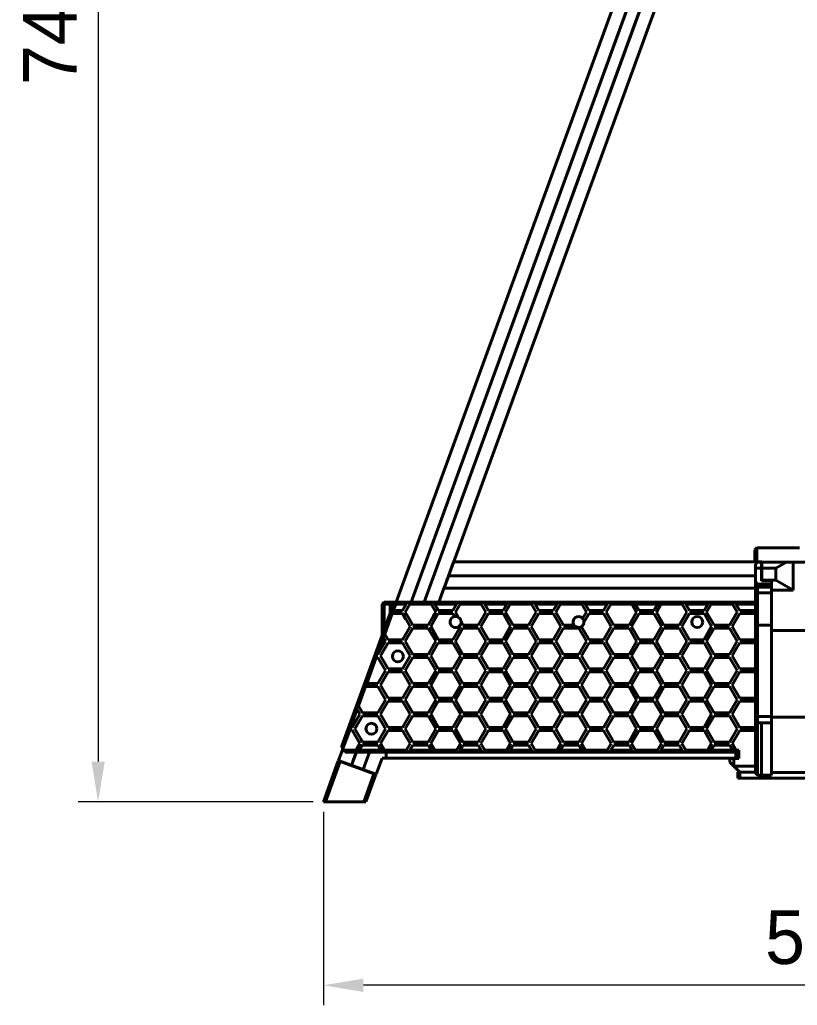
# Model space of a CAD drawing. Header units: millimetres. Extents: x 15 to 415, y 5 to 292.
# Drawn here: x 256.7 to 305.2, y 167.4 to 228.9 of the extents above; entities that cross this region are included whole.
import ezdxf

# ---------------------------------------------------------------- set-up
doc = ezdxf.new("R2010")
doc.units = ezdxf.units.MM
doc.layers.add('Annotations', color=7, linetype='Continuous')
doc.layers.add('Geometries', color=7, linetype='Continuous')
doc.styles.add('Shapr3', font='txt', dxfattribs={"height": 3.3495})
doc.dimstyles.new('ISO-25', dxfattribs={"dimtxt": 2.5, "dimasz": 2.5, "dimexe": 1.25, "dimexo": 0.625, "dimtad": 1, "dimtxsty": 'Standard', "dimcen": 2.5, "dimadec": 0, "dimazin": 0, "dimtfac": 1, "dimtmove": 0, "dimatfit": 3, "dimfxl": 1, "dimarcsym": 0})

# ---------------------------------------------------------------- blocks, each defined once
blk = doc.blocks.new('*D3')
at = {"layer": 'Annotations', "color": 0, "linetype": 'Continuous', "lineweight": 15}
for p, q in [((275.625, 179.463), (275.625, 167.373)), ((345.129, 179.463), (345.129, 167.373)), ((342.629, 168.623), (278.125, 168.623))]:
    blk.add_line(p, q, dxfattribs=at)
at = {"layer": 'Annotations', "color": 0}
for points in [[(278.125, 169.04), (278.125, 168.206), (275.625, 168.623)], [(342.629, 168.206), (342.629, 169.04), (345.129, 168.623)]]:
    blk.add_solid(points, dxfattribs=at)
at = {"layer": 'Defpoints', "color": 0}
for p in [(275.625, 180.088), (345.129, 180.088), (275.625, 168.623)]:
    blk.add_point(p, dxfattribs=at)
at = {"layer": 'Annotations', "color": 0, "lineweight": 15, "insert": (310.039, 171.317), "char_height": 3.3495, "attachment_point": 5, "style": 'Shapr3'}
blk.add_mtext('\\A1;556,03', dxfattribs=at)
blk = doc.blocks.new('*D6')
at = {"layer": 'Annotations', "color": 0, "linetype": 'Continuous', "lineweight": 15}
for p, q in [((307.52, 273.412), (260.321, 273.412)), ((261.571, 270.912), (261.571, 182.588)), ((275, 180.088), (260.321, 180.088))]:
    blk.add_line(p, q, dxfattribs=at)
at = {"layer": 'Annotations', "color": 0}
for points in [[(261.988, 270.912), (261.154, 270.912), (261.571, 273.412)], [(261.154, 182.588), (261.988, 182.588), (261.571, 180.088)]]:
    blk.add_solid(points, dxfattribs=at)
at = {"layer": 'Defpoints', "color": 0}
for p in [(308.145, 273.412), (261.571, 180.088), (275.625, 180.088)]:
    blk.add_point(p, dxfattribs=at)
at = {"layer": 'Annotations', "color": 0, "lineweight": 15, "insert": (258.877, 231.686), "char_height": 3.3495, "attachment_point": 5, "rotation": 90, "style": 'Shapr3'}
blk.add_mtext('\\A1;746,59', dxfattribs=at)

msp = doc.modelspace()

# ---------------------------------------------------------------- linework, layer by layer
at = {"layer": 'Geometries', "linetype": 'Continuous', "lineweight": 40}
for p, q in [((281.914, 192.5553), (307.7903, 263.6498)), ((308.7146, 263.6498), (283.4056, 194.114)), ((281.1022, 192.5553), (304.5187, 256.8917)), ((280.838, 194.3689), (303.2951, 256.0694)), ((281.0957, 192.5553), (304.3332, 256.3996)), ((281.9205, 192.5553), (305.063, 256.1388)), ((302.5507, 195.8053), (302.6757, 195.9303)), ((302.5507, 195.0553), (302.5507, 195.8053)), ((302.6757, 195.9303), (305.3342, 195.9303)), ((302.6757, 195.9303), (302.6757, 195.0553)), ((283.7483, 195.0553), (283.4343, 194.1928)), ((283.7483, 195.0553), (302.9882, 195.0553)), ((302.6131, 195.0553), (302.5507, 195.0553)), ((302.7123, 195.0459), (302.5873, 194.9209)), ((302.5873, 194.6703), (302.5873, 194.9209)), ((302.5873, 194.4463), (302.5873, 194.6703)), ((302.5873, 194.6703), (302.9623, 194.6703)), ((302.6757, 195.0553), (302.6131, 195.0553)), ((302.6757, 195.0553), (302.9882, 195.0553)), ((302.7123, 195.0459), (302.9623, 195.0459)), ((302.9623, 194.6703), (302.9623, 195.0459)), ((302.9623, 194.6209), (302.9623, 194.6703)), ((302.9623, 193.9893), (302.9623, 194.6209)), ((302.9882, 194.6209), (302.9623, 194.6209)), ((302.9882, 195.0371), (302.9882, 195.0553)), ((302.9882, 194.6621), (302.9882, 195.0371)), ((302.9882, 195.0371), (304.519, 195.0371)), ((302.9882, 194.6621), (302.9882, 194.6209)), ((303.8695, 194.6621), (302.9882, 194.6621)), ((302.9882, 194.6209), (302.9882, 193.9893)), ((304.519, 195.0371), (303.8695, 194.6621)), ((303.8695, 193.9284), (303.8695, 194.6621)), ((304.519, 195.0371), (304.9521, 195.0371)), ((304.9521, 195.0371), (304.9521, 193.3034)), ((306.0175, 195.0371), (304.9521, 195.0371)), ((280.4277, 193.2418), (280.838, 194.3688)), ((280.838, 194.3689), (280.838, 194.3688)), ((283.1545, 193.4238), (283.4048, 194.1117)), ((283.3583, 193.984), (283.3093, 193.8493)), ((283.4048, 194.1117), (283.3583, 193.984)), ((283.4048, 194.1117), (283.4056, 194.114)), ((283.4056, 194.114), (283.4048, 194.1117)), ((283.4056, 194.114), (283.4321, 194.1867)), ((283.4321, 194.1867), (283.4343, 194.1928)), ((283.4321, 194.1867), (302.5873, 194.1867)), ((302.5873, 194.1928), (283.4343, 194.1928)), ((302.5873, 194.1928), (302.5873, 194.4463)), ((302.5873, 194.4463), (302.5873, 194.4463)), ((302.5873, 194.1867), (302.5873, 194.1928)), ((302.5873, 193.8672), (302.5873, 194.1867)), ((302.9882, 193.9893), (302.9623, 193.9893)), ((302.9623, 193.8849), (302.9623, 193.9893)), ((302.9882, 193.8849), (302.9623, 193.8849)), ((302.9882, 193.9893), (302.9882, 193.9284)), ((302.9882, 193.8849), (302.9882, 193.9284)), ((302.9882, 193.9284), (303.8695, 193.9284)), ((303.5873, 193.8849), (302.9882, 193.8849)), ((303.5873, 193.6728), (303.5873, 193.8849)), ((304.9521, 193.3034), (303.8695, 193.9284)), ((282.8383, 192.5553), (283.203, 193.5571)), ((283.1522, 193.4178), (282.8383, 192.5553)), ((283.1522, 193.4178), (283.1545, 193.4238)), ((302.5873, 193.4178), (283.1522, 193.4178)), ((283.1545, 193.4238), (302.5873, 193.4238)), ((283.2433, 193.668), (283.203, 193.5571)), ((283.2912, 193.7995), (283.2433, 193.668)), ((283.3093, 193.8493), (283.2912, 193.7995)), ((302.5873, 193.5671), (302.5873, 193.8672)), ((302.5873, 193.8672), (302.7248, 193.6728)), ((302.7248, 193.4892), (302.5873, 193.5671)), ((302.5873, 193.4238), (302.5873, 193.5671)), ((302.5873, 193.4178), (302.5873, 193.4238)), ((302.5873, 193.1465), (302.5873, 193.4178)), ((302.7248, 193.6728), (303.5873, 193.6728)), ((302.7248, 193.6728), (302.7248, 193.4892)), ((302.7248, 193.4892), (303.5873, 193.4892)), ((302.7248, 193.4892), (302.7248, 193.1191)), ((303.5873, 193.4892), (303.5873, 193.6728)), ((303.5873, 193.4892), (303.5873, 193.3034)), ((304.9521, 193.3034), (303.5873, 193.3034)), ((303.5873, 193.3034), (303.5873, 193.1191)), ((280.1779, 192.5553), (280.4277, 193.2417)), ((280.4277, 193.2417), (280.4277, 193.2418)), ((302.5873, 193.1465), (302.7248, 193.1191)), ((302.5873, 192.6272), (302.5873, 193.1465)), ((303.5873, 193.1191), (302.7248, 193.1191)), ((302.7248, 193.1191), (302.7248, 192.3309)), ((303.5873, 193.1191), (303.5873, 191.1045)), ((279.2983, 192.4303), (279.3608, 192.4928)), ((279.2983, 192.0116), (279.2983, 192.4303)), ((279.3983, 192.1851), (279.2983, 192.0116)), ((279.4233, 192.5553), (279.3608, 192.4928)), ((279.3608, 192.4928), (279.4233, 192.4303)), ((279.3983, 191.576), (279.3983, 192.1851)), ((279.4233, 192.5553), (279.7983, 192.5553)), ((279.4233, 192.4303), (279.4233, 190.831)), ((279.7983, 192.4303), (279.4233, 192.4303)), ((279.7983, 192.5553), (279.7983, 192.4303)), ((280.0493, 192.5511), (279.7983, 192.5511)), ((279.7983, 192.5511), (279.7983, 191.8613)), ((279.7983, 191.8613), (280.0493, 192.5511)), ((279.7983, 191.8613), (279.7983, 192.4303)), ((279.8848, 192.0261), (279.8166, 191.8386)), ((279.9913, 192.0261), (279.8848, 192.0261)), ((280.1384, 192.4303), (279.9913, 192.0261)), ((279.9913, 192.0261), (280.5695, 192.0261)), ((280.0493, 192.5511), (280.0509, 192.5553)), ((280.0509, 192.5553), (280.1384, 192.4303)), ((280.0509, 192.5553), (280.1779, 192.5553)), ((280.8025, 192.4303), (280.1384, 192.4303)), ((280.1779, 192.5553), (281.0957, 192.5553)), ((280.5695, 192.0261), (280.8025, 192.4303)), ((281.019, 192.4303), (280.7319, 191.9323)), ((280.8602, 192.5303), (280.8025, 192.4303)), ((281.0766, 192.5303), (280.8602, 192.5303)), ((281.019, 192.4303), (281.0766, 192.5303)), ((282.3469, 192.4303), (281.019, 192.4303)), ((281.0957, 192.5553), (281.1022, 192.5553)), ((281.1022, 192.5553), (281.914, 192.5553)), ((281.914, 192.5553), (281.9205, 192.5553)), ((281.9205, 192.5553), (282.8383, 192.5553)), ((282.5056, 192.5303), (282.2889, 192.5303)), ((282.2889, 192.5303), (282.3469, 192.4303)), ((282.6208, 191.9575), (282.3469, 192.4303)), ((282.5636, 192.4303), (282.5056, 192.5303)), ((283.9375, 192.4303), (282.5636, 192.4303)), ((282.7044, 192.1872), (282.5636, 192.4303)), ((282.7977, 192.0261), (282.7044, 192.1872)), ((282.7044, 192.1872), (282.7044, 192.1872)), ((282.7977, 192.0261), (283.7045, 192.0261)), ((282.8383, 192.5553), (282.8383, 192.5553)), ((282.8383, 192.5553), (302.5873, 192.5553)), ((283.7045, 192.0261), (283.9375, 192.4303)), ((284.154, 192.4303), (283.8669, 191.9323)), ((283.9952, 192.5303), (283.9375, 192.4303)), ((284.2116, 192.5303), (283.9952, 192.5303)), ((284.154, 192.4303), (284.2116, 192.5303)), ((285.4819, 192.4303), (284.154, 192.4303)), ((285.6406, 192.5303), (285.4239, 192.5303)), ((285.4239, 192.5303), (285.4819, 192.4303)), ((285.4819, 192.4303), (285.7704, 191.9323)), ((285.6986, 192.4303), (285.6406, 192.5303)), ((287.0725, 192.4303), (285.6986, 192.4303)), ((285.9327, 192.0261), (285.6986, 192.4303)), ((286.8395, 192.0261), (285.9327, 192.0261)), ((286.8395, 192.0261), (287.0725, 192.4303)), ((287.0019, 191.9323), (287.289, 192.4303)), ((287.1302, 192.5303), (287.0725, 192.4303)), ((287.3466, 192.5303), (287.1302, 192.5303)), ((287.289, 192.4303), (287.3466, 192.5303)), ((288.6169, 192.4303), (287.289, 192.4303)), ((288.5589, 192.5303), (288.6169, 192.4303)), ((288.7756, 192.5303), (288.5589, 192.5303)), ((288.9054, 191.9323), (288.6169, 192.4303)), ((288.8336, 192.4303), (288.7756, 192.5303)), ((290.2075, 192.4303), (288.8336, 192.4303)), ((288.8336, 192.4303), (289.0677, 192.0261)), ((289.9745, 192.0261), (289.0677, 192.0261)), ((289.9745, 192.0261), (290.2075, 192.4303)), ((290.424, 192.4303), (290.1369, 191.9323)), ((290.2652, 192.5303), (290.2075, 192.4303)), ((290.4816, 192.5303), (290.2652, 192.5303)), ((290.424, 192.4303), (290.4816, 192.5303)), ((291.7519, 192.4303), (290.424, 192.4303)), ((291.9106, 192.5303), (291.6939, 192.5303)), ((291.6939, 192.5303), (291.7519, 192.4303)), ((291.7519, 192.4303), (292.0404, 191.9323)), ((291.9686, 192.4303), (291.9106, 192.5303)), ((293.3425, 192.4303), (291.9686, 192.4303)), ((291.9686, 192.4303), (292.2027, 192.0261)), ((292.2027, 192.0261), (293.1095, 192.0261)), ((293.1095, 192.0261), (293.3425, 192.4303)), ((293.2719, 191.9323), (293.559, 192.4303)), ((293.4002, 192.5303), (293.3425, 192.4303)), ((293.6166, 192.5303), (293.4002, 192.5303)), ((293.559, 192.4303), (293.6166, 192.5303)), ((294.8869, 192.4303), (293.559, 192.4303)), ((294.8289, 192.5303), (294.8869, 192.4303)), ((295.0456, 192.5303), (294.8289, 192.5303)), ((295.1754, 191.9323), (294.8869, 192.4303)), ((295.1036, 192.4303), (295.0456, 192.5303)), ((296.4775, 192.4303), (295.1036, 192.4303)), ((295.3377, 192.0261), (295.1036, 192.4303)), ((296.2445, 192.0261), (295.3377, 192.0261)), ((296.4775, 192.4303), (296.2445, 192.0261)), ((296.4069, 191.9323), (296.694, 192.4303)), ((296.5352, 192.5303), (296.4775, 192.4303)), ((296.7516, 192.5303), (296.5352, 192.5303)), ((296.694, 192.4303), (296.7516, 192.5303)), ((298.0219, 192.4303), (296.694, 192.4303)), ((298.1806, 192.5303), (297.9639, 192.5303)), ((297.9639, 192.5303), (298.0219, 192.4303)), ((298.3104, 191.9323), (298.0219, 192.4303)), ((298.2386, 192.4303), (298.1806, 192.5303)), ((299.6125, 192.4303), (298.2386, 192.4303)), ((298.2386, 192.4303), (298.4727, 192.0261)), ((298.4727, 192.0261), (299.3795, 192.0261)), ((299.3795, 192.0261), (299.6125, 192.4303)), ((299.829, 192.4303), (299.5419, 191.9323)), ((299.6702, 192.5303), (299.6125, 192.4303)), ((299.8866, 192.5303), (299.6702, 192.5303)), ((299.829, 192.4303), (299.8866, 192.5303)), ((301.1545, 192.4303), (299.829, 192.4303)), ((301.3133, 192.5303), (301.0966, 192.5303)), ((301.0966, 192.5303), (301.1545, 192.4303)), ((301.443, 191.9323), (301.1545, 192.4303)), ((301.3712, 192.4303), (301.3133, 192.5303)), ((302.5873, 192.4303), (301.3712, 192.4303)), ((301.3712, 192.4303), (301.6054, 192.0261)), ((301.6054, 192.0261), (302.5873, 192.0261)), ((302.5873, 192.6272), (302.5873, 192.5553)), ((302.7123, 192.5548), (302.5873, 192.6272)), ((302.5873, 192.5553), (302.5873, 192.4303)), ((302.5873, 192.4303), (302.5873, 192.4036)), ((302.5873, 192.4036), (302.7123, 192.3312)), ((302.5873, 192.2685), (302.5873, 192.4036)), ((302.5873, 192.2685), (302.5873, 192.2685)), ((302.5873, 192.0261), (302.5873, 192.2685)), ((302.5873, 191.8386), (302.5873, 192.0261)), ((302.7123, 192.4309), (302.7123, 192.5548)), ((302.7123, 192.4309), (302.7123, 192.4308)), ((302.7123, 192.3381), (302.7123, 192.4308)), ((302.7248, 192.3309), (302.7123, 192.3381)), ((302.7248, 192.3309), (302.7123, 192.3312)), ((302.7123, 192.3312), (302.7123, 192.2685)), ((302.7123, 192.2685), (302.7123, 191.2489)), ((302.7123, 192.2685), (302.7123, 192.2685)), ((279.2983, 191.576), (279.2983, 192.0116)), ((279.3983, 191.576), (279.2983, 191.576)), ((279.2983, 191.4511), (279.2983, 191.576)), ((279.3983, 191.451), (279.2983, 191.451)), ((279.2983, 191.0156), (279.2983, 191.451)), ((279.3983, 191.4511), (279.3983, 191.576)), ((279.3983, 191.451), (279.3983, 191.4511)), ((279.3983, 190.8421), (279.3983, 191.451)), ((279.4233, 190.831), (279.7983, 191.8613)), ((279.923, 191.8386), (279.4566, 190.557)), ((279.7983, 191.8613), (279.7983, 191.8613)), ((279.8166, 191.8386), (279.923, 191.8386)), ((280.5695, 191.8386), (279.923, 191.8386)), ((280.5695, 191.8386), (280.586, 191.81)), ((280.586, 191.81), (280.5861, 191.8099)), ((280.7361, 191.5495), (280.5861, 191.8099)), ((280.7319, 191.9323), (280.7412, 191.9162)), ((280.7361, 191.5495), (280.7801, 191.4733)), ((280.9292, 191.59), (280.7412, 191.9162)), ((280.7801, 191.4733), (280.7836, 191.4672)), ((280.7836, 191.4672), (280.7836, 191.4672)), ((280.7836, 191.4672), (280.7836, 191.4672)), ((281.0415, 191.0198), (280.7836, 191.4672)), ((280.7836, 191.4672), (280.7836, 191.4672)), ((280.9292, 191.59), (280.9292, 191.59)), ((280.9292, 191.59), (280.9292, 191.59)), ((281.2038, 191.1135), (280.9292, 191.59)), ((282.4744, 191.6545), (282.161, 191.1135)), ((282.4744, 191.6545), (282.4907, 191.6825)), ((282.5714, 191.8219), (282.4907, 191.6825)), ((282.7098, 191.6867), (282.5429, 191.3986)), ((282.6354, 191.9323), (282.5714, 191.8219)), ((282.5714, 191.8219), (282.5714, 191.8219)), ((282.6354, 191.9323), (282.6208, 191.9575)), ((282.6208, 191.9575), (282.6208, 191.9575)), ((282.7977, 191.8386), (282.7098, 191.6867)), ((282.7977, 191.8386), (283.7045, 191.8386)), ((283.7045, 191.8386), (283.8169, 191.6436)), ((283.8669, 191.9323), (284.0606, 191.5963)), ((285.296, 191.1135), (285.7704, 191.9323)), ((285.9327, 191.8386), (285.4584, 191.0198)), ((286.8395, 191.8386), (285.9327, 191.8386)), ((287.3115, 191.0198), (286.8395, 191.8386)), ((287.0019, 191.9323), (287.4738, 191.1135)), ((288.9054, 191.9323), (288.431, 191.1135)), ((289.0677, 191.8386), (288.5934, 191.0198)), ((289.9745, 191.8386), (289.0677, 191.8386)), ((289.9745, 191.8386), (290.4465, 191.0198)), ((290.1369, 191.9323), (290.6088, 191.1135)), ((292.0404, 191.9323), (291.8067, 191.529)), ((291.8894, 191.2977), (292.2027, 191.8386)), ((292.2027, 191.8386), (293.1095, 191.8386)), ((293.1095, 191.8386), (293.5815, 191.0198)), ((293.2719, 191.9323), (293.7438, 191.1135)), ((295.1754, 191.9323), (294.701, 191.1135)), ((294.8634, 191.0198), (295.3377, 191.8386)), ((296.2445, 191.8386), (295.3377, 191.8386)), ((296.2445, 191.8386), (296.7165, 191.0198)), ((296.8788, 191.1135), (296.4069, 191.9323)), ((298.3104, 191.9323), (297.836, 191.1135)), ((298.4727, 191.8386), (297.9984, 191.0198)), ((298.4727, 191.8386), (299.3795, 191.8386)), ((299.8515, 191.0198), (299.3795, 191.8386)), ((299.5419, 191.9323), (300.0138, 191.1135)), ((301.443, 191.9323), (300.9687, 191.1135)), ((301.6054, 191.8386), (301.1311, 191.0198)), ((301.6054, 191.8386), (302.5873, 191.8386)), ((302.5873, 191.3113), (302.5873, 191.8386)), ((279.2983, 190.4875), (279.2983, 191.0156)), ((279.2983, 191.0156), (279.3983, 190.8421)), ((279.2983, 190.4875), (279.4233, 190.831)), ((281.024, 190.9896), (280.5695, 190.2011)), ((281.2038, 190.926), (280.7319, 190.1073)), ((281.0241, 190.9896), (281.024, 190.9896)), ((281.024, 190.9896), (281.024, 190.9896)), ((281.0415, 191.0198), (281.0241, 190.9896)), ((281.2038, 191.1135), (281.2982, 191.1135)), ((281.2038, 190.926), (281.6004, 190.926)), ((281.3893, 191.1135), (281.2982, 191.1135)), ((281.3893, 191.1135), (281.7095, 191.1135)), ((281.6241, 190.926), (281.6004, 190.926)), ((281.6241, 190.926), (282.1611, 190.926)), ((282.161, 191.1135), (281.7095, 191.1135)), ((282.2128, 190.8367), (282.1611, 190.926)), ((282.6354, 190.1073), (282.2128, 190.8367)), ((282.2128, 190.8367), (282.2128, 190.8367)), ((282.3234, 191.0198), (282.5429, 191.3986)), ((282.3234, 191.0198), (282.7977, 190.2011)), ((283.7045, 190.2011), (284.1765, 191.0198)), ((283.8669, 190.1073), (284.3388, 190.926)), ((284.1399, 191.0832), (284.1765, 191.0198)), ((284.2211, 191.3178), (284.3388, 191.1135)), ((284.3388, 191.1135), (285.296, 191.1135)), ((284.3388, 190.926), (285.2961, 190.926)), ((285.2961, 190.926), (285.7704, 190.1073)), ((285.4584, 191.0198), (285.9327, 190.2011)), ((287.3115, 191.0198), (286.8395, 190.2011)), ((287.4738, 190.926), (287.0019, 190.1073)), ((287.4738, 191.1135), (288.431, 191.1135)), ((288.4311, 190.926), (287.4738, 190.926)), ((288.9054, 190.1073), (288.4311, 190.926)), ((289.0677, 190.2011), (288.5934, 191.0198)), ((290.4465, 191.0198), (289.9745, 190.2011)), ((290.1369, 190.1073), (290.6088, 190.926)), ((290.6088, 191.1135), (291.2605, 191.1135)), ((290.6088, 190.926), (291.5661, 190.926)), ((291.5661, 190.926), (292.0404, 190.1073)), ((292.2027, 190.2011), (291.7309, 191.0156)), ((293.5815, 191.0198), (293.1095, 190.2011)), ((293.7438, 190.926), (293.2719, 190.1073)), ((293.7438, 191.1135), (294.701, 191.1135)), ((293.7438, 190.926), (294.7011, 190.926)), ((295.1754, 190.1073), (294.7011, 190.926)), ((294.8634, 191.0198), (295.3377, 190.2011)), ((296.7165, 191.0198), (296.2445, 190.2011)), ((296.4069, 190.1073), (296.8788, 190.926)), ((296.8788, 191.1135), (297.836, 191.1135)), ((296.8788, 190.926), (297.8361, 190.926)), ((298.3104, 190.1073), (297.8361, 190.926)), ((298.4727, 190.2011), (297.9984, 191.0198)), ((299.8515, 191.0198), (299.3795, 190.2011)), ((300.0138, 190.926), (299.5419, 190.1073)), ((300.0138, 191.1135), (300.9687, 191.1135)), ((300.9687, 190.926), (300.0138, 190.926)), ((301.443, 190.1073), (300.9687, 190.926)), ((301.1311, 191.0198), (301.6054, 190.2011)), ((302.5873, 191.1768), (302.5873, 191.3113)), ((302.5873, 191.3113), (302.5873, 191.3113)), ((302.7123, 191.2489), (302.5873, 191.1768)), ((302.5873, 191.1489), (302.5873, 191.1768)), ((302.5873, 190.9599), (302.5873, 191.1489)), ((302.5873, 191.1489), (302.5873, 191.1489)), ((302.5873, 190.9599), (302.6423, 190.9919)), ((302.5873, 190.2011), (302.5873, 190.9599)), ((302.6423, 190.9919), (302.7123, 191.0325)), ((302.7123, 191.2489), (302.7123, 191.1045)), ((302.7123, 191.1045), (303.5873, 191.1045)), ((302.7123, 191.0325), (302.7123, 191.1045)), ((302.7123, 191.0325), (302.7123, 189.4746)), ((303.5873, 190.7829), (303.5873, 191.1045)), ((276.7574, 183.5066), (279.2983, 190.4875)), ((279.3729, 190.3273), (278.9949, 189.2886)), ((279.3912, 190.6698), (279.3076, 190.4401)), ((279.3076, 190.4401), (279.3729, 190.3273)), ((279.5004, 190.1073), (279.3729, 190.3273)), ((279.4566, 190.557), (279.3912, 190.6698)), ((279.4566, 190.557), (279.6627, 190.2011)), ((279.6627, 190.2011), (280.5695, 190.2011)), ((282.7977, 190.2011), (283.7045, 190.2011)), ((286.8395, 190.2011), (285.9327, 190.2011)), ((289.0677, 190.2011), (289.9745, 190.2011)), ((293.1095, 190.2011), (292.2027, 190.2011)), ((295.3377, 190.2011), (296.2445, 190.2011)), ((298.4727, 190.2011), (299.3795, 190.2011)), ((301.6054, 190.2011), (302.5873, 190.2011)), ((302.5873, 190.0136), (302.5873, 190.2011)), ((307.1757, 190.7829), (303.5873, 190.7829)), ((303.5873, 185.4028), (303.5873, 190.7829)), ((279.0261, 189.2886), (279.5004, 190.1073)), ((279.6627, 190.0136), (279.1884, 189.1948)), ((279.6627, 190.0136), (280.5695, 190.0136)), ((281.0415, 189.1948), (280.5695, 190.0136)), ((280.7319, 190.1073), (281.2038, 189.2886)), ((282.1611, 189.2886), (282.6052, 190.0553)), ((282.3234, 189.1948), (282.7977, 190.0136)), ((282.6052, 190.0553), (282.6354, 190.1073)), ((282.6052, 190.0553), (282.6052, 190.0553)), ((282.7977, 190.0136), (283.7045, 190.0136)), ((284.1765, 189.1948), (283.7045, 190.0136)), ((283.8969, 190.0553), (283.8669, 190.1073)), ((284.3388, 189.2886), (283.8969, 190.0553)), ((283.8969, 190.0553), (283.8969, 190.0553)), ((285.2961, 189.2886), (285.7402, 190.0553)), ((285.9327, 190.0136), (285.4584, 189.1948)), ((285.7402, 190.0553), (285.7704, 190.1073)), ((285.7402, 190.0553), (285.7402, 190.0553)), ((285.9327, 190.0136), (286.8395, 190.0136)), ((287.3115, 189.1948), (286.8395, 190.0136)), ((287.0019, 190.1073), (287.0319, 190.0553)), ((287.0319, 190.0553), (287.4738, 189.2886)), ((287.0319, 190.0553), (287.0319, 190.0553)), ((288.4311, 189.2886), (288.8752, 190.0553)), ((288.5934, 189.1948), (289.0677, 190.0136)), ((288.8752, 190.0553), (288.9054, 190.1073)), ((288.8752, 190.0553), (288.8752, 190.0553)), ((289.0677, 190.0136), (289.9745, 190.0136)), ((289.9745, 190.0136), (290.4465, 189.1948)), ((290.1369, 190.1073), (290.1669, 190.0553)), ((290.1669, 190.0553), (290.6088, 189.2886)), ((290.1669, 190.0553), (290.1669, 190.0553)), ((291.5661, 189.2886), (292.0404, 190.1073)), ((292.2027, 190.0136), (291.7284, 189.1948)), ((292.2027, 190.0136), (293.1095, 190.0136)), ((293.5815, 189.1948), (293.1095, 190.0136)), ((293.3019, 190.0553), (293.2719, 190.1073)), ((293.7438, 189.2886), (293.3019, 190.0553)), ((293.3019, 190.0553), (293.3019, 190.0553)), ((294.7011, 189.2886), (295.1452, 190.0553)), ((294.8634, 189.1948), (295.3377, 190.0136)), ((295.1452, 190.0553), (295.1754, 190.1073)), ((295.1452, 190.0553), (295.1452, 190.0553)), ((295.3377, 190.0136), (296.2445, 190.0136)), ((296.2445, 190.0136), (296.7165, 189.1948)), ((296.4369, 190.0553), (296.4069, 190.1073)), ((296.8788, 189.2886), (296.4369, 190.0553)), ((296.4369, 190.0553), (296.4369, 190.0553)), ((298.2802, 190.0553), (297.8361, 189.2886)), ((298.4727, 190.0136), (297.9984, 189.1948)), ((298.3104, 190.1073), (298.2802, 190.0553)), ((298.2802, 190.0553), (298.2802, 190.0553)), ((298.4727, 190.0136), (299.3795, 190.0136)), ((299.3795, 190.0136), (299.8515, 189.1948)), ((299.5719, 190.0553), (299.5419, 190.1073)), ((300.0138, 189.2886), (299.5719, 190.0553)), ((299.5719, 190.0553), (299.5719, 190.0553)), ((301.1957, 189.6803), (300.9687, 189.2886)), ((301.4124, 189.6803), (301.1311, 189.1948)), ((301.4129, 190.0553), (301.1957, 189.6803)), ((301.1957, 189.6803), (301.1957, 189.6803)), ((301.6054, 190.0136), (301.4124, 189.6803)), ((301.4124, 189.6803), (301.4124, 189.6803)), ((301.443, 190.1073), (301.4129, 190.0553)), ((301.4129, 190.0553), (301.4129, 190.0553)), ((301.6054, 190.0136), (302.5873, 190.0136)), ((302.5873, 189.5426), (302.5873, 190.0136)), ((278.9266, 189.1011), (278.3306, 187.4635)), ((278.8885, 189.2886), (278.8202, 189.1011)), ((278.8202, 189.1011), (278.9266, 189.1011)), ((278.9949, 189.2886), (278.8885, 189.2886)), ((279.026, 189.1011), (278.9266, 189.1011)), ((278.9949, 189.2886), (279.0261, 189.2886)), ((279.5004, 188.2823), (279.026, 189.1011)), ((279.1884, 189.1948), (279.6627, 188.3761)), ((281.0415, 189.1948), (280.5695, 188.3761)), ((280.7319, 188.2823), (281.2038, 189.1011)), ((282.1611, 189.2886), (281.2038, 189.2886)), ((281.2038, 189.1011), (282.161, 189.1011)), ((282.161, 189.1011), (282.6354, 188.2823)), ((282.3234, 189.1948), (282.7977, 188.3761)), ((284.1765, 189.1948), (283.7045, 188.3761)), ((284.3388, 189.1011), (283.8669, 188.2823)), ((284.3388, 189.2886), (285.2961, 189.2886)), ((284.3388, 189.1011), (285.296, 189.1011)), ((285.296, 189.1011), (285.7704, 188.2823)), ((285.9327, 188.3761), (285.4584, 189.1948)), ((286.8395, 188.3761), (287.3115, 189.1948)), ((287.4738, 189.1011), (287.0019, 188.2823)), ((287.4738, 189.2886), (288.4311, 189.2886)), ((288.431, 189.1011), (287.4738, 189.1011)), ((288.431, 189.1011), (288.9054, 188.2823)), ((289.0677, 188.3761), (288.5934, 189.1948)), ((289.9745, 188.3761), (290.4465, 189.1948)), ((290.1369, 188.2823), (290.6088, 189.1011)), ((290.6088, 189.2886), (291.5661, 189.2886)), ((290.6088, 189.1011), (291.566, 189.1011)), ((292.0404, 188.2823), (291.566, 189.1011)), ((291.7284, 189.1948), (292.2027, 188.3761)), ((293.1095, 188.3761), (293.5815, 189.1948)), ((293.7438, 189.1011), (293.2719, 188.2823)), ((293.7438, 189.2886), (294.7011, 189.2886)), ((294.701, 189.1011), (293.7438, 189.1011)), ((294.701, 189.1011), (295.1754, 188.2823)), ((294.8634, 189.1948), (295.3377, 188.3761)), ((296.2445, 188.3761), (296.7165, 189.1948)), ((296.8788, 189.1011), (296.4069, 188.2823)), ((296.8788, 189.2886), (297.8361, 189.2886)), ((296.8788, 189.1011), (297.836, 189.1011)), ((298.3104, 188.2823), (297.836, 189.1011)), ((298.4727, 188.3761), (297.9984, 189.1948)), ((299.8515, 189.1948), (299.3795, 188.3761)), ((300.0138, 189.1011), (299.5419, 188.2823)), ((300.0138, 189.2886), (300.9687, 189.2886)), ((300.0138, 189.1011), (300.9687, 189.1011)), ((301.443, 188.2823), (300.9687, 189.1011)), ((301.1311, 189.1948), (301.6054, 188.3761)), ((302.6423, 189.5127), (302.5873, 189.5426)), ((302.5873, 189.5426), (302.5873, 189.3414)), ((302.5873, 189.3414), (302.7123, 189.2738)), ((302.5873, 188.3761), (302.5873, 189.3414)), ((302.7123, 189.4746), (302.6423, 189.5127)), ((302.7123, 189.4746), (302.7123, 189.2738)), ((302.7123, 189.2738), (302.7123, 187.5792)), ((279.6627, 188.3761), (280.5695, 188.3761)), ((283.7045, 188.3761), (282.7977, 188.3761)), ((286.8395, 188.3761), (285.9327, 188.3761)), ((289.9745, 188.3761), (289.0677, 188.3761)), ((292.2027, 188.3761), (293.1095, 188.3761)), ((295.3377, 188.3761), (296.2445, 188.3761)), ((298.4727, 188.3761), (299.3795, 188.3761)), ((301.6054, 188.3761), (302.5873, 188.3761)), ((302.5873, 188.1886), (302.5873, 188.3761)), ((279.5004, 188.2823), (279.026, 187.4635)), ((279.6627, 188.1886), (279.1884, 187.3698)), ((279.6627, 188.1886), (280.5695, 188.1886)), ((280.5695, 188.1886), (281.0415, 187.3698)), ((281.2038, 187.4635), (280.7319, 188.2823)), ((282.161, 187.4635), (282.6354, 188.2823)), ((282.7977, 188.1886), (282.3234, 187.3698)), ((282.7977, 188.1886), (283.7045, 188.1886)), ((284.1765, 187.3698), (283.7045, 188.1886)), ((284.3388, 187.4635), (283.8669, 188.2823)), ((285.296, 187.4635), (285.7704, 188.2823)), ((285.9327, 188.1886), (285.4584, 187.3698)), ((285.9327, 188.1886), (286.8395, 188.1886)), ((287.3115, 187.3698), (286.8395, 188.1886)), ((287.4738, 187.4635), (287.0019, 188.2823)), ((288.9054, 188.2823), (288.431, 187.4635)), ((289.0677, 188.1886), (288.5934, 187.3698)), ((289.0677, 188.1886), (289.9745, 188.1886)), ((290.4465, 187.3698), (289.9745, 188.1886)), ((290.1369, 188.2823), (290.6088, 187.4635)), ((292.0404, 188.2823), (291.566, 187.4635)), ((292.2027, 188.1886), (291.7284, 187.3698)), ((292.2027, 188.1886), (293.1095, 188.1886)), ((293.5815, 187.3698), (293.1095, 188.1886)), ((293.7438, 187.4635), (293.2719, 188.2823)), ((295.1754, 188.2823), (294.701, 187.4635)), ((294.8634, 187.3698), (295.3377, 188.1886)), ((295.3377, 188.1886), (296.2445, 188.1886)), ((296.2445, 188.1886), (296.7165, 187.3698)), ((296.8788, 187.4635), (296.4069, 188.2823)), ((297.836, 187.4635), (298.3104, 188.2823)), ((298.4727, 188.1886), (297.9984, 187.3698)), ((298.4727, 188.1886), (299.3795, 188.1886)), ((299.3795, 188.1886), (299.8515, 187.3698)), ((299.5419, 188.2823), (300.0138, 187.4635)), ((300.9687, 187.4635), (301.443, 188.2823)), ((301.1311, 187.3698), (301.6054, 188.1886)), ((301.6054, 188.1886), (302.5873, 188.1886)), ((302.5873, 187.6436), (302.5873, 188.1886)), ((278.2624, 187.276), (277.8222, 186.0665)), ((278.2242, 187.4635), (278.156, 187.276)), ((278.156, 187.276), (278.2624, 187.276)), ((278.3306, 187.4635), (278.2242, 187.4635)), ((279.026, 187.276), (278.2624, 187.276)), ((278.3306, 187.4635), (279.026, 187.4635)), ((279.5004, 186.4573), (279.026, 187.276)), ((279.1884, 187.3698), (279.6627, 186.551)), ((280.5695, 186.551), (281.0415, 187.3698)), ((280.7319, 186.4573), (281.2038, 187.276)), ((281.2038, 187.4635), (282.161, 187.4635)), ((281.2038, 187.276), (282.161, 187.276)), ((282.6354, 186.4573), (282.161, 187.276)), ((282.3234, 187.3698), (282.7977, 186.551)), ((283.7045, 186.551), (284.1765, 187.3698)), ((283.8669, 186.4573), (284.3388, 187.276)), ((285.296, 187.4635), (284.3388, 187.4635)), ((284.3388, 187.276), (285.296, 187.276)), ((285.7704, 186.4573), (285.296, 187.276)), ((285.4584, 187.3698), (285.9327, 186.551)), ((287.3115, 187.3698), (286.8395, 186.551)), ((287.4738, 187.276), (287.0019, 186.4573)), ((287.4738, 187.4635), (288.431, 187.4635)), ((287.4738, 187.276), (288.431, 187.276)), ((288.9054, 186.4573), (288.431, 187.276)), ((288.5934, 187.3698), (289.0677, 186.551)), ((290.4465, 187.3698), (289.9745, 186.551)), ((290.6088, 187.276), (290.1369, 186.4573)), ((290.6088, 187.4635), (291.566, 187.4635)), ((290.6088, 187.276), (291.566, 187.276)), ((291.566, 187.276), (292.0404, 186.4573)), ((291.7284, 187.3698), (292.2027, 186.551)), ((293.1095, 186.551), (293.5815, 187.3698)), ((293.7438, 187.276), (293.2719, 186.4573)), ((294.701, 187.4635), (293.7438, 187.4635)), ((293.7438, 187.276), (294.701, 187.276)), ((294.701, 187.276), (295.1754, 186.4573)), ((294.8634, 187.3698), (295.3377, 186.551)), ((296.7165, 187.3698), (296.2445, 186.551)), ((296.4069, 186.4573), (296.8788, 187.276)), ((296.8788, 187.4635), (297.836, 187.4635)), ((297.836, 187.276), (296.8788, 187.276)), ((298.3104, 186.4573), (297.836, 187.276)), ((297.9984, 187.3698), (298.4727, 186.551)), ((299.3795, 186.551), (299.8515, 187.3698)), ((299.5419, 186.4573), (300.0138, 187.276)), ((300.0138, 187.4635), (300.9687, 187.4635)), ((300.9687, 187.276), (300.0138, 187.276)), ((301.443, 186.4573), (300.9687, 187.276)), ((301.1311, 187.3698), (301.6054, 186.551)), ((302.6423, 187.6152), (302.5873, 187.6436)), ((302.5873, 187.6436), (302.5873, 187.542)), ((302.5873, 187.4579), (302.5873, 187.542)), ((302.5873, 187.4579), (302.7123, 187.3937)), ((302.5873, 186.551), (302.5873, 187.4579)), ((302.7123, 187.5792), (302.6423, 187.6152)), ((302.7123, 187.3937), (302.7123, 187.5792)), ((302.7123, 187.3937), (302.7123, 186.6395)), ((280.5695, 186.551), (279.6627, 186.551)), ((282.7977, 186.551), (283.7045, 186.551)), ((285.9327, 186.551), (286.8395, 186.551)), ((289.0677, 186.551), (289.9745, 186.551)), ((292.2027, 186.551), (293.1095, 186.551)), ((295.3377, 186.551), (296.2445, 186.551)), ((298.4727, 186.551), (299.3795, 186.551)), ((301.6054, 186.551), (302.5873, 186.551)), ((302.5873, 186.5411), (302.5873, 186.551)), ((302.5873, 186.5411), (302.5873, 186.3635)), ((302.7123, 186.1608), (302.7123, 186.6395)), ((277.7569, 186.1797), (277.6732, 185.9495)), ((277.6732, 185.9495), (277.7384, 185.8364)), ((277.8222, 186.0665), (277.7569, 186.1797)), ((278.0688, 185.6385), (277.8222, 186.0665)), ((279.5004, 186.4573), (279.026, 185.6385)), ((279.1884, 185.5448), (279.6627, 186.3635)), ((280.5695, 186.3635), (279.6627, 186.3635)), ((281.0415, 185.5448), (280.5695, 186.3635)), ((281.2038, 185.6385), (280.7319, 186.4573)), ((282.161, 185.6385), (282.6354, 186.4573)), ((282.7977, 186.3635), (282.3234, 185.5448)), ((282.7977, 186.3635), (283.7045, 186.3635)), ((283.7045, 186.3635), (284.1765, 185.5448)), ((283.8669, 186.4573), (284.3388, 185.6385)), ((285.7704, 186.4573), (285.296, 185.6385)), ((285.4584, 185.5448), (285.9327, 186.3635)), ((286.8395, 186.3635), (285.9327, 186.3635)), ((286.8395, 186.3635), (287.3115, 185.5448)), ((287.0019, 186.4573), (287.4738, 185.6385)), ((288.431, 185.6385), (288.9054, 186.4573)), ((288.5934, 185.5448), (289.0677, 186.3635)), ((289.0677, 186.3635), (289.9745, 186.3635)), ((289.9745, 186.3635), (290.4465, 185.5448)), ((290.1369, 186.4573), (290.6088, 185.6385)), ((291.566, 185.6385), (292.0404, 186.4573)), ((292.2027, 186.3635), (291.7284, 185.5448)), ((292.2027, 186.3635), (293.1095, 186.3635)), ((293.1095, 186.3635), (293.5815, 185.5448)), ((293.2719, 186.4573), (293.7438, 185.6385)), ((294.701, 185.6385), (295.1754, 186.4573)), ((294.8634, 185.5448), (295.3377, 186.3635)), ((295.3377, 186.3635), (296.2445, 186.3635)), ((296.2445, 186.3635), (296.7165, 185.5448)), ((296.8788, 185.6385), (296.4069, 186.4573)), ((298.3104, 186.4573), (297.836, 185.6385)), ((297.9984, 185.5448), (298.4727, 186.3635)), ((298.4727, 186.3635), (299.3795, 186.3635)), ((299.3795, 186.3635), (299.8515, 185.5448)), ((300.0138, 185.6385), (299.5419, 186.4573)), ((301.443, 186.4573), (300.9687, 185.6385)), ((301.6054, 186.3635), (301.1311, 185.5448)), ((301.6054, 186.3635), (302.5873, 186.3635)), ((302.5873, 186.3635), (302.5873, 186.1609)), ((302.5873, 186.1609), (302.7123, 186.1609)), ((302.5873, 186.1608), (302.5873, 186.1609)), ((302.5873, 185.9985), (302.5873, 186.1608)), ((302.5873, 185.9985), (302.7123, 185.9985)), ((302.5873, 185.0413), (302.5873, 185.9985)), ((302.7123, 185.9985), (302.7123, 186.1608)), ((302.7123, 185.4028), (302.7123, 185.9985)), ((277.7384, 185.8364), (277.3288, 184.7111)), ((277.9065, 185.5448), (277.426, 184.7112)), ((277.5969, 184.6323), (278.0688, 185.451)), ((277.9065, 185.5448), (277.7384, 185.8364)), ((278.0688, 185.6385), (279.026, 185.6385)), ((278.0688, 185.451), (279.0261, 185.451)), ((279.0261, 185.451), (279.5004, 184.6323)), ((279.1884, 185.5448), (279.6627, 184.726)), ((281.0415, 185.5448), (280.5695, 184.726)), ((281.2038, 185.451), (280.7319, 184.6323)), ((281.2038, 185.6385), (282.161, 185.6385)), ((281.2038, 185.451), (282.1611, 185.451)), ((282.6354, 184.6323), (282.1611, 185.451)), ((282.3234, 185.5448), (282.7977, 184.726)), ((283.7045, 184.726), (284.1765, 185.5448)), ((283.8669, 184.6323), (284.3388, 185.451)), ((284.3388, 185.6385), (285.296, 185.6385)), ((284.3388, 185.451), (285.2961, 185.451)), ((285.2961, 185.451), (285.7704, 184.6323)), ((285.9327, 184.726), (285.4584, 185.5448)), ((287.3115, 185.5448), (286.8395, 184.726)), ((287.0019, 184.6323), (287.4738, 185.451)), ((287.4738, 185.6385), (288.431, 185.6385)), ((287.4738, 185.451), (288.4311, 185.451)), ((288.9054, 184.6323), (288.4311, 185.451)), ((289.0677, 184.726), (288.5934, 185.5448)), ((289.9745, 184.726), (290.4465, 185.5448)), ((290.1369, 184.6323), (290.6088, 185.451)), ((290.6088, 185.6385), (291.566, 185.6385)), ((290.6088, 185.451), (291.5661, 185.451)), ((292.0404, 184.6323), (291.5661, 185.451)), ((292.2027, 184.726), (291.7284, 185.5448)), ((293.1095, 184.726), (293.5815, 185.5448)), ((293.2719, 184.6323), (293.7438, 185.451)), ((293.7438, 185.6385), (294.701, 185.6385)), ((293.7438, 185.451), (294.7011, 185.451)), ((294.7011, 185.451), (295.1754, 184.6323)), ((295.3377, 184.726), (294.8634, 185.5448)), ((296.7165, 185.5448), (296.2445, 184.726)), ((296.8788, 185.451), (296.4069, 184.6323)), ((296.8788, 185.6385), (297.836, 185.6385)), ((296.8788, 185.451), (297.8361, 185.451)), ((297.8361, 185.451), (298.3104, 184.6323)), ((298.4727, 184.726), (297.9984, 185.5448)), ((299.8515, 185.5448), (299.3795, 184.726)), ((299.5419, 184.6323), (300.0138, 185.451)), ((300.0138, 185.6385), (300.9687, 185.6385)), ((300.0138, 185.451), (300.9687, 185.451)), ((300.9687, 185.451), (301.443, 184.6323)), ((301.1311, 185.5448), (301.6054, 184.726)), ((302.7123, 185.0413), (302.7123, 185.4028)), ((302.7123, 185.4028), (303.5873, 185.4028)), ((303.5873, 185.4028), (303.5873, 185.3554)), ((307.1757, 185.3554), (303.5873, 185.3554)), ((303.5873, 185.3554), (303.5873, 185.0164)), ((277.2224, 184.711), (277.1651, 184.5536)), ((277.3288, 184.7111), (277.2224, 184.711)), ((277.426, 184.7112), (277.3288, 184.7111)), ((279.6627, 184.726), (280.5695, 184.726)), ((282.7977, 184.726), (283.7045, 184.726)), ((285.9327, 184.726), (286.8395, 184.726)), ((289.9745, 184.726), (289.0677, 184.726)), ((293.1095, 184.726), (292.2027, 184.726)), ((296.2445, 184.726), (295.3377, 184.726)), ((298.4727, 184.726), (299.3795, 184.726)), ((301.6054, 184.726), (302.5873, 184.726)), ((302.5873, 185.0413), (302.7123, 185.0413)), ((302.5873, 184.8789), (302.5873, 185.0413)), ((302.5873, 184.726), (302.5873, 184.8789)), ((302.5873, 184.8789), (302.5873, 184.8789)), ((302.5873, 184.5693), (302.5873, 184.726)), ((302.7123, 185.0164), (302.7123, 185.0413)), ((302.9623, 185.0164), (302.7123, 185.0164)), ((302.7123, 184.5693), (302.7123, 185.0164)), ((303.5873, 185.0164), (302.9623, 185.0164)), ((302.9623, 181.9613), (302.9623, 185.0164)), ((303.5873, 181.9668), (303.5873, 185.0164)), ((277.2715, 184.5535), (276.8449, 183.3816)), ((277.1651, 184.5536), (277.2715, 184.5535)), ((277.2715, 184.5535), (277.426, 184.5534)), ((277.426, 184.5534), (277.9065, 183.7198)), ((277.5969, 184.6323), (277.9779, 183.9713)), ((279.5004, 184.6323), (279.0261, 183.8135)), ((279.1884, 183.7198), (279.6627, 184.5385)), ((279.6627, 184.5385), (280.5695, 184.5385)), ((280.5695, 184.5385), (281.0415, 183.7198)), ((281.2038, 183.8135), (280.7319, 184.6323)), ((282.1611, 183.8135), (282.6354, 184.6323)), ((282.3234, 183.7198), (282.7977, 184.5385)), ((282.7977, 184.5385), (283.7045, 184.5385)), ((284.1765, 183.7198), (283.7045, 184.5385)), ((283.8669, 184.6323), (284.3388, 183.8135)), ((285.7704, 184.6323), (285.2961, 183.8135)), ((285.9327, 184.5385), (285.4584, 183.7198)), ((285.9327, 184.5385), (286.8395, 184.5385)), ((287.3115, 183.7198), (286.8395, 184.5385)), ((287.4738, 183.8135), (287.0019, 184.6323)), ((288.4311, 183.8135), (288.9054, 184.6323)), ((288.5934, 183.7198), (289.0677, 184.5385)), ((289.0677, 184.5385), (289.9745, 184.5385)), ((289.9745, 184.5385), (290.4465, 183.7198)), ((290.6088, 183.8135), (290.1369, 184.6323)), ((292.0404, 184.6323), (291.5661, 183.8135)), ((292.2027, 184.5385), (291.7284, 183.7198)), ((292.2027, 184.5385), (293.1095, 184.5385)), ((293.5815, 183.7198), (293.1095, 184.5385)), ((293.2719, 184.6323), (293.7438, 183.8135)), ((295.1754, 184.6323), (294.7011, 183.8135)), ((294.8634, 183.7198), (295.3377, 184.5385)), ((295.3377, 184.5385), (296.2445, 184.5385)), ((296.7165, 183.7198), (296.2445, 184.5385)), ((296.4069, 184.6323), (296.8788, 183.8135)), ((298.3104, 184.6323), (297.8361, 183.8135)), ((297.9984, 183.7198), (298.4727, 184.5385)), ((298.4727, 184.5385), (299.3795, 184.5385)), ((299.3795, 184.5385), (299.8515, 183.7198)), ((300.0138, 183.8135), (299.5419, 184.6323)), ((301.443, 184.6323), (300.9687, 183.8135)), ((301.6054, 184.5385), (301.1343, 183.7253)), ((301.6054, 184.5385), (302.5873, 184.5385)), ((302.5873, 184.5693), (302.7123, 184.5693)), ((302.5873, 184.5693), (302.5873, 184.5385)), ((302.5873, 184.5385), (302.5873, 184.407)), ((302.5873, 183.936), (302.5873, 184.407)), ((302.5873, 184.407), (302.7123, 184.407)), ((302.7123, 184.407), (302.7123, 184.5693)), ((302.7123, 184.4069), (302.7123, 184.407)), ((302.7123, 184.4068), (302.7123, 184.4069)), ((302.7123, 184.3645), (302.7123, 184.4068)), ((302.7123, 184.3641), (302.7123, 184.3645)), ((302.7123, 183.7622), (302.7123, 184.3641)), ((276.841, 183.3872), (276.7574, 183.5066)), ((277.9065, 183.7198), (277.6676, 183.3053)), ((277.884, 183.3053), (278.0514, 183.5957)), ((277.9779, 183.9713), (278.0231, 183.8929)), ((278.0231, 183.8929), (278.0268, 183.8865)), ((278.0688, 183.8135), (278.0268, 183.8865)), ((278.0688, 183.626), (278.0514, 183.5957)), ((278.2514, 183.8135), (278.0688, 183.8135)), ((278.2911, 183.626), (278.0688, 183.626)), ((278.2514, 183.8135), (278.3188, 183.8135)), ((278.2911, 183.626), (278.3188, 183.626)), ((278.3494, 183.8135), (278.3188, 183.8135)), ((279.026, 183.626), (278.3188, 183.626)), ((278.6965, 183.8135), (278.3494, 183.8135)), ((278.6965, 183.8135), (278.7323, 183.8135)), ((279.0261, 183.8135), (278.7323, 183.8135)), ((279.2119, 183.3053), (279.026, 183.626)), ((279.4285, 183.3053), (279.1884, 183.7198)), ((281.0415, 183.7198), (280.8026, 183.3053)), ((281.019, 183.3053), (281.2038, 183.626)), ((281.2038, 183.8135), (282.1611, 183.8135)), ((282.161, 183.626), (281.2038, 183.626)), ((282.3469, 183.3053), (282.161, 183.626)), ((282.3234, 183.7198), (282.5635, 183.3053)), ((283.9376, 183.3053), (284.1765, 183.7198)), ((284.154, 183.3053), (284.3388, 183.626)), ((284.3388, 183.8135), (285.2961, 183.8135)), ((285.296, 183.626), (284.3388, 183.626)), ((285.296, 183.626), (285.4819, 183.3053)), ((285.4584, 183.7198), (285.6985, 183.3053)), ((287.3115, 183.7198), (287.0726, 183.3053)), ((287.4738, 183.626), (287.289, 183.3053)), ((287.4738, 183.8135), (288.4311, 183.8135)), ((288.431, 183.626), (287.4738, 183.626)), ((288.431, 183.626), (288.6169, 183.3053)), ((288.5934, 183.7198), (288.8335, 183.3053)), ((290.2076, 183.3053), (290.4465, 183.7198)), ((290.6088, 183.626), (290.424, 183.3053)), ((291.5661, 183.8135), (290.6088, 183.8135)), ((290.6088, 183.626), (291.566, 183.626)), ((291.7519, 183.3053), (291.566, 183.626)), ((291.9685, 183.3053), (291.7284, 183.7198)), ((293.3426, 183.3053), (293.5815, 183.7198)), ((293.7438, 183.626), (293.559, 183.3053)), ((294.7011, 183.8135), (293.7438, 183.8135)), ((293.7438, 183.626), (294.701, 183.626)), ((294.701, 183.626), (294.8869, 183.3053)), ((294.8634, 183.7198), (295.1035, 183.3053)), ((296.4776, 183.3053), (296.7165, 183.7198)), ((296.694, 183.3053), (296.8788, 183.626)), ((297.8361, 183.8135), (296.8788, 183.8135)), ((296.8788, 183.626), (297.836, 183.626)), ((298.0219, 183.3053), (297.836, 183.626)), ((298.2385, 183.3053), (297.9984, 183.7198)), ((299.8515, 183.7198), (299.6126, 183.3053)), ((299.829, 183.3053), (300.0138, 183.626)), ((300.0138, 183.8135), (300.9687, 183.8135)), ((300.0138, 183.626), (300.9687, 183.626)), ((301.1545, 183.3053), (300.9687, 183.626)), ((301.3727, 183.3053), (301.1343, 183.7253)), ((302.5873, 183.5002), (302.5873, 183.936)), ((302.5873, 183.5001), (302.5873, 183.5002)), ((302.5873, 183.3378), (302.5873, 183.5001)), ((302.7123, 183.7622), (302.7123, 183.0481)), ((276.575, 182.6564), (276.841, 183.3872)), ((276.8449, 183.3816), (276.841, 183.3872)), ((276.8984, 183.3053), (276.8449, 183.3816)), ((276.8984, 183.3053), (277.6676, 183.3053)), ((276.9859, 183.1803), (276.8984, 183.3053)), ((277.6835, 183.1803), (276.9859, 183.1803)), ((277.3855, 182.3614), (277.6835, 183.1803)), ((277.3912, 182.3593), (277.69, 183.1803)), ((277.6676, 183.3053), (277.6099, 183.2053)), ((277.6099, 183.2053), (277.8263, 183.2053)), ((277.69, 183.1803), (277.6835, 183.1803)), ((277.69, 183.1803), (277.7708, 183.1803)), ((277.7708, 183.1803), (278.4703, 183.1803)), ((277.8263, 183.2053), (277.8408, 183.2303)), ((277.8408, 183.2303), (277.884, 183.3053)), ((277.884, 183.3053), (279.2119, 183.3053)), ((278.108, 182.0984), (278.5018, 183.1803)), ((278.1137, 182.0964), (278.5083, 183.1803)), ((278.5018, 183.1803), (278.4703, 183.1803)), ((278.5083, 183.1803), (278.5018, 183.1803)), ((279.2866, 183.1803), (278.5083, 183.1803)), ((278.9242, 181.8014), (279.2896, 182.8053)), ((279.2119, 183.3053), (279.2698, 183.2053)), ((279.2698, 183.2053), (279.4865, 183.2053)), ((279.5366, 183.1803), (279.2866, 183.1803)), ((279.2928, 182.8141), (279.2896, 182.8053)), ((279.5366, 182.8053), (279.2896, 182.8053)), ((279.4865, 183.2053), (279.4285, 183.3053)), ((279.4285, 183.3053), (280.8026, 183.3053)), ((279.5366, 183.1803), (279.5366, 182.8053)), ((279.6611, 183.1803), (279.5366, 183.1803)), ((301.3616, 182.8053), (279.5366, 182.8053)), ((279.6611, 183.1803), (279.7975, 183.1803)), ((279.7979, 183.1803), (279.7975, 183.1803)), ((279.7983, 183.1803), (279.7979, 183.1803)), ((279.7983, 183.1803), (279.7984, 183.1803)), ((279.7984, 183.1803), (279.7984, 183.1803)), ((280.2129, 183.1803), (279.7984, 183.1803)), ((301.3616, 183.1803), (280.2129, 183.1803)), ((280.7449, 183.2053), (280.7701, 183.2491)), ((280.7449, 183.2053), (280.9613, 183.2053)), ((280.8026, 183.3053), (280.7701, 183.2491)), ((280.9613, 183.2053), (281.019, 183.3053)), ((281.019, 183.3053), (282.3469, 183.3053)), ((282.3469, 183.3053), (282.4048, 183.2053)), ((282.4048, 183.2053), (282.6215, 183.2053)), ((282.6215, 183.2053), (282.5635, 183.3053)), ((282.5635, 183.3053), (283.9376, 183.3053)), ((283.9376, 183.3053), (283.8799, 183.2053)), ((283.8799, 183.2053), (284.0963, 183.2053)), ((284.0963, 183.2053), (284.154, 183.3053)), ((284.154, 183.3053), (285.4819, 183.3053)), ((285.4819, 183.3053), (285.5398, 183.2053)), ((285.5398, 183.2053), (285.7565, 183.2053)), ((285.7565, 183.2053), (285.6985, 183.3053)), ((285.6985, 183.3053), (287.0726, 183.3053)), ((287.0726, 183.3053), (287.0149, 183.2053)), ((287.0149, 183.2053), (287.2313, 183.2053)), ((287.2313, 183.2053), (287.289, 183.3053)), ((287.289, 183.3053), (288.6169, 183.3053)), ((288.6169, 183.3053), (288.6748, 183.2053)), ((288.6748, 183.2053), (288.8915, 183.2053)), ((288.8915, 183.2053), (288.8335, 183.3053)), ((288.8335, 183.3053), (290.2076, 183.3053)), ((290.2076, 183.3053), (290.1499, 183.2053)), ((290.1499, 183.2053), (290.3663, 183.2053)), ((290.3663, 183.2053), (290.424, 183.3053)), ((290.424, 183.3053), (291.7519, 183.3053)), ((291.7519, 183.3053), (291.8098, 183.2053)), ((291.8098, 183.2053), (292.0265, 183.2053)), ((292.0265, 183.2053), (291.9685, 183.3053)), ((291.9685, 183.3053), (293.3426, 183.3053)), ((293.3426, 183.3053), (293.2849, 183.2053)), ((293.2849, 183.2053), (293.5013, 183.2053)), ((293.5013, 183.2053), (293.559, 183.3053)), ((293.559, 183.3053), (294.8869, 183.3053)), ((294.8869, 183.3053), (294.9448, 183.2053)), ((294.9448, 183.2053), (295.1615, 183.2053)), ((295.1615, 183.2053), (295.1035, 183.3053)), ((295.1035, 183.3053), (296.4776, 183.3053)), ((296.4776, 183.3053), (296.4199, 183.2053)), ((296.4199, 183.2053), (296.6363, 183.2053)), ((296.6363, 183.2053), (296.694, 183.3053)), ((296.694, 183.3053), (298.0219, 183.3053)), ((298.0219, 183.3053), (298.0798, 183.2053)), ((298.0798, 183.2053), (298.2965, 183.2053)), ((298.2965, 183.2053), (298.2385, 183.3053)), ((298.2385, 183.3053), (299.6126, 183.3053)), ((299.6126, 183.3053), (299.5549, 183.2053)), ((299.5549, 183.2053), (299.7713, 183.2053)), ((299.7713, 183.2053), (299.829, 183.3053)), ((299.829, 183.3053), (301.1545, 183.3053)), ((301.1545, 183.3053), (301.2124, 183.2053)), ((301.2124, 183.2053), (301.4294, 183.2053)), ((301.3616, 182.8053), (301.3616, 183.1803)), ((301.4866, 183.1803), (301.3616, 183.1803)), ((301.4866, 182.8053), (301.3616, 182.8053)), ((301.4294, 183.2053), (301.3727, 183.3053)), ((301.3727, 183.3053), (301.5548, 183.3053)), ((301.4866, 183.1803), (301.4866, 182.8053)), ((301.5548, 183.1803), (301.4866, 183.1803)), ((301.5548, 183.1803), (301.5548, 183.3053)), ((301.5548, 182.7803), (301.5548, 183.1803)), ((302.5873, 183.3378), (302.5873, 183.1167)), ((302.5873, 183.3378), (302.5873, 183.3374)), ((302.5873, 183.1167), (302.5873, 183.3374)), ((302.5873, 183.0259), (302.5873, 183.1167)), ((302.5873, 182.9982), (302.5873, 183.0259)), ((302.5873, 182.9982), (302.6423, 182.9676)), ((302.5873, 182.9982), (302.5873, 182.8634)), ((302.5873, 182.8635), (302.5873, 182.9982)), ((302.5873, 182.3037), (302.5873, 182.8635)), ((302.5873, 182.3037), (302.5873, 182.8634)), ((302.7123, 182.9752), (302.7123, 183.0481)), ((302.7123, 182.9752), (302.7123, 182.9746)), ((302.7123, 182.9288), (302.7123, 182.9746)), ((276.554, 182.6413), (275.6247, 180.0881)), ((275.7577, 180.0881), (276.6715, 182.5986)), ((276.6715, 182.5986), (276.554, 182.6413)), ((276.575, 182.6564), (277.3855, 182.3614)), ((278.7858, 181.829), (276.6715, 182.5986)), ((277.3855, 182.3614), (277.3912, 182.3593)), ((277.3912, 182.3593), (278.108, 182.0984)), ((300.9933, 182.7803), (301.5548, 182.7803)), ((300.9933, 182.7787), (300.9933, 182.7803)), ((300.9933, 182.5524), (300.9933, 182.7787)), ((300.9933, 182.7787), (300.9933, 182.7787)), ((300.9933, 182.7787), (300.9938, 182.7787)), ((301.2427, 182.3031), (300.9933, 182.5524)), ((300.9938, 182.7803), (300.9938, 182.7787)), ((300.9938, 182.7803), (301.5548, 182.7803)), ((300.9938, 182.7787), (301.2433, 182.7787)), ((301.2433, 182.3037), (301.2427, 182.3031)), ((301.2427, 182.3031), (301.6154, 181.9303)), ((301.2433, 182.7787), (301.5548, 182.7787)), ((301.2433, 182.7787), (301.2433, 182.3037)), ((301.2433, 182.3037), (302.5873, 182.3037)), ((301.5548, 182.7803), (301.5548, 182.7803)), ((301.5548, 182.7787), (301.5548, 182.7803)), ((302.5873, 182.2284), (302.5873, 182.3037)), ((302.5873, 182.3037), (302.5873, 182.2284)), ((302.5873, 182.1512), (302.5873, 182.2284)), ((278.108, 182.0984), (278.1137, 182.0964)), ((278.1137, 182.0964), (278.9242, 181.8014)), ((278.7858, 181.829), (278.1521, 180.0881)), ((278.2851, 180.0881), (278.9032, 181.7863)), ((278.9032, 181.7863), (278.7858, 181.829)), ((301.4937, 181.9303), (301.6154, 181.9303)), ((301.4937, 181.5553), (301.4937, 181.9303)), ((301.6154, 181.9303), (301.6187, 181.9303)), ((301.6187, 181.9303), (302.5873, 181.9303)), ((301.6187, 181.9303), (301.6187, 181.5553)), ((302.5873, 181.9303), (302.5873, 182.1512)), ((302.5873, 181.8581), (302.5873, 181.9303)), ((302.5873, 181.9303), (302.5873, 181.9303)), ((302.6614, 181.7807), (302.5873, 181.8581)), ((302.6614, 181.7807), (302.7124, 181.7428)), ((302.7123, 182.0169), (302.7123, 182.0922)), ((302.7123, 181.7427), (302.9623, 181.7427)), ((302.9623, 181.9611), (302.9623, 181.9613)), ((302.9623, 181.9611), (302.9623, 181.9609)), ((302.9623, 181.7427), (302.9623, 181.9609)), ((302.9623, 181.7427), (303.5873, 181.7427)), ((303.5873, 181.9667), (303.5873, 181.9668)), ((303.5873, 181.9116), (303.5873, 181.9667)), ((307.1757, 181.9116), (303.5873, 181.9116)), ((303.5873, 181.7427), (303.5873, 181.9116)), ((301.6187, 181.5553), (301.4937, 181.5553)), ((308.0562, 181.5553), (301.6187, 181.5553)), ((275.6247, 180.0881), (275.7577, 180.0881)), ((278.1521, 180.0881), (275.7577, 180.0881)), ((278.1521, 180.0881), (278.2851, 180.0881))]:
    msp.add_line(p, q, dxfattribs=at)
at = {"layer": 'Geometries', "linetype": 'Continuous', "lineweight": 40, "flags": 128}
for points in [[(302.7123, 186.6395), (302.6496, 186.5904), (302.5873, 186.5411)], [(302.5873, 183.936), (302.6388, 183.8641), (302.6755, 183.8131), (302.7123, 183.7622)], [(302.6423, 183.0865), (302.6341, 183.091), (302.5873, 183.1167)], [(302.7123, 183.0481), (302.681, 183.0652), (302.6423, 183.0865)], [(302.6423, 182.9676), (302.6498, 182.9635), (302.681, 182.9462), (302.7123, 182.9288)], [(302.7123, 182.9288), (302.7123, 182.8955), (302.7123, 182.8624), (302.7123, 182.8297), (302.7122, 182.7974), (302.7122, 182.7654), (302.7122, 182.7337), (302.7121, 182.6971), (302.7121, 182.661), (302.712, 182.6254), (302.7119, 182.5902), (302.7118, 182.5556), (302.7117, 182.5214), (302.7117, 182.4877), (302.7116, 182.4544), (302.7115, 182.4217), (302.7115, 182.3894), (302.7115, 182.3575), (302.7115, 182.326), (302.7116, 182.2951), (302.7117, 182.2646), (302.7118, 182.2347), (302.7119, 182.2052), (302.712, 182.1763), (302.7121, 182.1479), (302.7122, 182.12), (302.7122, 182.0927)], [(302.7123, 182.0927), (302.681, 182.1266), (302.6341, 182.1775), (302.5873, 182.2284)], [(302.5873, 182.1512), (302.6498, 182.084), (302.7123, 182.0169)], [(302.7131, 181.7806), (302.7127, 181.7634), (302.7124, 181.7427)]]:
    msp.add_lwpolyline(points, dxfattribs=at)
at = {"layer": 'Geometries', "linetype": 'Continuous', "lineweight": 40}
for centre in [(298.9544, 191.3053), (280.2741, 189.1633), (278.6268, 184.6421)]:
    msp.add_circle(centre, 0.3438, dxfattribs=at)
for centre, radius, start, end in [((283.8776, 191.3053), 0.3437, 100.175881, 319.74146), ((283.8776, 191.3053), 0.3437, 57.84101, 100.175881), ((283.8776, 191.3053), 0.3438, 2.076331, 57.84101), ((291.5458, 191.3053), 0.3437, 40.606997, 213.906276), ((291.5458, 191.3053), 0.3438, 358.738673, 40.606997), ((283.8776, 191.3053), 0.3437, 319.74146, 2.076331), ((291.5458, 191.3053), 0.3437, 213.906276, 302.575383), ((291.5458, 191.3053), 0.3437, 302.575383, 358.738673), ((287.9643, 181.8559), 14.749, 359.707478, 0.62523)]:
    msp.add_arc(centre, radius, start, end, dxfattribs=at)

# ---------------------------------------------------------------- dimensions: what is measured, and where the dimension line sits
at = {"layer": 'Annotations', "linetype": 'Continuous', "lineweight": 15}
dim = msp.add_linear_dim(base=(261.5708, 180.0881), p1=(308.1447, 273.4119), p2=(275.6247, 180.0881), angle=90, dimstyle='ISO-25', override={"dimscale": 1, "dimgap": 0.7, "dimdec": 2, "dimlfac": 8, "dimrnd": 0.01, "dimzin": 8, "dimdsep": 44, "dimtxsty": 'Shapr3', "dimse1": 0, "dimse2": 0, "dimadec": 2, "dimtol": 0, "dimlim": 0, "dimtp": 0, "dimtm": 0, "dimtfac": 0.6, "dimtdec": 8, "dimfrac": 2, "dimtolj": 1, "dimlwd": 15, "dimlwe": 15}, dxfattribs=at)
dim.commit()
dim.dimension.update_dxf_attribs({"geometry": '*D6', "text_midpoint": (261.5708, 231.6859), "dimtype": 160})
dim = msp.add_linear_dim(base=(275.6247, 168.6231), p1=(345.1288, 180.0881), p2=(275.6247, 180.0881), dimstyle='ISO-25', override={"dimscale": 1, "dimgap": 0.7, "dimdec": 2, "dimlfac": 8, "dimrnd": 0.01, "dimzin": 8, "dimdsep": 44, "dimtxsty": 'Shapr3', "dimse1": 0, "dimse2": 0, "dimadec": 2, "dimtol": 0, "dimlim": 0, "dimtp": 0, "dimtm": 0, "dimtfac": 0.6, "dimtdec": 8, "dimfrac": 2, "dimtolj": 1, "dimlwd": 15, "dimlwe": 15}, dxfattribs=at)
dim.commit()
dim.dimension.update_dxf_attribs({"geometry": '*D3', "text_midpoint": (310.039, 168.6231), "dimtype": 160})

doc.saveas('drawing.dxf')
